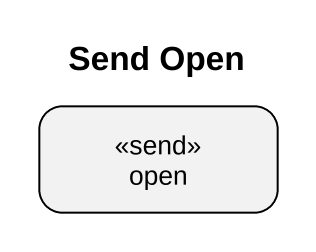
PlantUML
@startuml
title Send Open
hide empty description
state open <<send>>
@enduml
